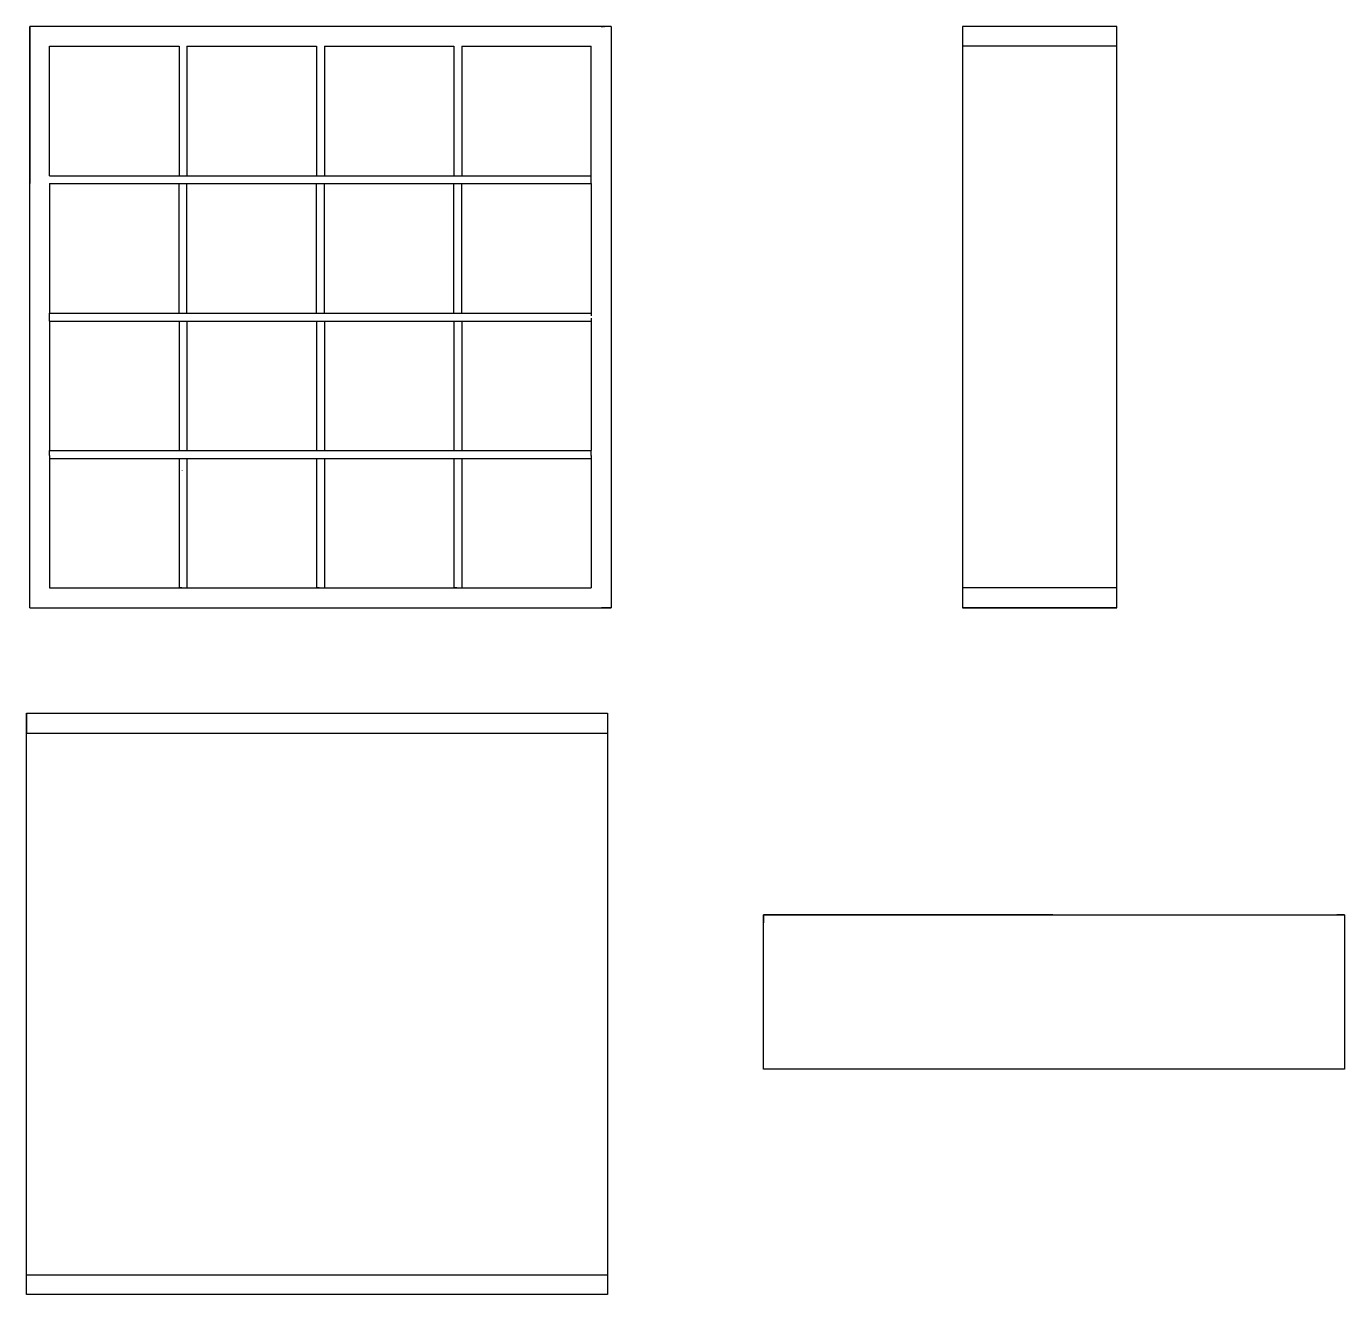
# Model space of a CAD drawing. Header units: millimetres. Extents: x 2154 to 3204, y 2415 to 3234.
# Drawn here: x 2870.3 to 3203.7, y 2869.9 to 3190.6 of the extents above; entities that cross this region are included whole.
import ezdxf

# ---------------------------------------------------------------- set-up
doc = ezdxf.new("R2010")
doc.units = ezdxf.units.MM
doc.linetypes.add('PHANTOM2', pattern=[1.25, 0.625, -0.125, 0.125, -0.125, 0.125, -0.125])
doc.layers.get('DEFPOINTS').update_dxf_attribs({"color": 210})
doc.layers.add('A-ANNO-DIMS', color=3, linetype='Continuous', lineweight=18)
doc.layers.add('giunzioni', color=3, linetype='Continuous')

msp = doc.modelspace()

# ---------------------------------------------------------------- linework, layer by layer
for p, q in [((3018.21, 3190.58), (2871.21, 3190.58)), ((2871.21, 3190.58), (2871.21, 3150.83)), ((2871.21, 3043.58), (2871.21, 3190.58)), ((3018.21, 3190.58), (3018.21, 3190.58)), ((3018.21, 3190.58), (3018.21, 3150.83)), ((3018.21, 3190.58), (3018.21, 3043.58)), ((3146.11, 3190.58), (3107.11, 3190.58)), ((3107.11, 3190.58), (3107.11, 3043.58)), ((3146.11, 3043.58), (3146.11, 3190.58)), ((2876.21, 3152.83), (2876.21, 3185.58)), ((2876.21, 3185.58), (2908.96, 3185.58)), ((2908.96, 3185.58), (2908.96, 3152.83)), ((2910.96, 3185.58), (2943.71, 3185.58)), ((2910.96, 3185.58), (2910.96, 3152.83)), ((2943.71, 3185.58), (2943.71, 3152.83)), ((2945.71, 3185.58), (2978.46, 3185.58)), ((2945.71, 3185.58), (2945.71, 3152.83)), ((2978.46, 3185.58), (2978.46, 3152.83)), ((2980.46, 3185.58), (2980.46, 3152.83)), ((2980.46, 3185.58), (3013.21, 3185.58)), ((3013.21, 3151.54), (3013.21, 3185.58)), ((3146.11, 3185.58), (3107.11, 3185.58)), ((2876.21, 3152.83), (2908.96, 3152.83)), ((2876.21, 3152.83), (3013.21, 3152.83)), ((2876.21, 3150.83), (2908.96, 3150.83)), ((2876.21, 3150.83), (2876.21, 3118.08)), ((2876.21, 3150.83), (3013.21, 3150.83)), ((2908.96, 3118.08), (2908.96, 3150.83)), ((2910.96, 3152.83), (2943.71, 3152.83)), ((2910.96, 3150.83), (2943.71, 3150.83)), ((2910.96, 3118.08), (2910.96, 3150.83)), ((2943.71, 3118.08), (2943.71, 3150.83)), ((2945.71, 3152.83), (2978.46, 3152.83)), ((2945.71, 3150.83), (2978.46, 3150.83)), ((2945.71, 3118.08), (2945.71, 3150.83)), ((2978.46, 3118.08), (2978.46, 3150.83)), ((2980.46, 3152.83), (3013.21, 3152.83)), ((2980.46, 3150.83), (3013.21, 3150.83)), ((2980.46, 3118.08), (2980.46, 3150.83)), ((3013.21, 3150.83), (3013.21, 3151.54)), ((3013.21, 3150.83), (3013.21, 3118.08)), ((2876.21, 3118.08), (2910.25, 3118.08)), ((2876.21, 3116.08), (2876.21, 3118.08)), ((2910.25, 3118.08), (2944.41, 3118.08)), ((2944.41, 3118.08), (2979.75, 3118.08)), ((2979.75, 3118.08), (3013.21, 3118.08)), ((3013.21, 3118.08), (3013.21, 3117.38)), ((2876.21, 3116.08), (2910.25, 3116.08)), ((2876.21, 3116.08), (2876.21, 3083.33)), ((2908.96, 3116.08), (2908.96, 3083.33)), ((2910.25, 3116.08), (2945, 3116.08)), ((2910.96, 3116.08), (2910.96, 3083.33)), ((2943.71, 3116.08), (2943.71, 3083.33)), ((2945, 3116.08), (2979.75, 3116.08)), ((2945.71, 3116.08), (2945.71, 3083.33)), ((2978.46, 3116.08), (2978.46, 3083.33)), ((2979.75, 3116.08), (3013.21, 3116.08)), ((2980.46, 3116.08), (2980.46, 3083.33)), ((3013.21, 3116.78), (3013.21, 3116.08)), ((3013.21, 3116.08), (3013.21, 3083.33)), ((2876.21, 3083.33), (2909.66, 3083.33)), ((2876.21, 3082.03), (2876.21, 3083.33)), ((2876.21, 3082.03), (2876.21, 3081.33)), ((2876.21, 3081.33), (2909.66, 3081.33)), ((2876.21, 3081.33), (2876.21, 3048.58)), ((2908.96, 3081.33), (2908.96, 3048.58)), ((2909.66, 3083.33), (2944.41, 3083.33)), ((2909.66, 3081.33), (2944.41, 3081.33)), ((2910.96, 3081.33), (2910.96, 3048.58)), ((2943.71, 3081.33), (2943.71, 3048.58)), ((2944.41, 3083.33), (2979.75, 3083.33)), ((2944.41, 3081.33), (2979.75, 3081.33)), ((2945.71, 3081.33), (2945.71, 3048.58)), ((2978.46, 3081.33), (2978.46, 3048.58)), ((2979.75, 3083.33), (3013.21, 3083.33)), ((2979.75, 3081.33), (3013.21, 3081.33)), ((2980.46, 3081.33), (2980.46, 3048.58)), ((3013.21, 3082.03), (3013.21, 3083.33)), ((3013.21, 3082.03), (3013.21, 3081.33)), ((3013.21, 3081.33), (3013.21, 3048.58)), ((2876.21, 3048.58), (3013.21, 3048.58)), ((2909.67, 3048.58), (2908.96, 3048.58)), ((2910.26, 3048.58), (2944.42, 3048.58)), ((2944.42, 3048.58), (2943.71, 3048.58)), ((2945.01, 3048.58), (2979.17, 3048.58)), ((2979.17, 3048.58), (2978.46, 3048.58)), ((3146.11, 3048.58), (3107.11, 3048.58)), ((2871.21, 3043.58), (3018.21, 3043.58)), ((3018.21, 3043.58), (3016.21, 3043.58)), ((3146.11, 3043.58), (3107.11, 3043.58)), ((3107.11, 3043.58), (3146.11, 3043.58)), ((3146.11, 3043.58), (3107.11, 3043.58)), ((2870.34, 3016.89), (2870.34, 3011.89)), ((2870.34, 3011.89), (3017.34, 3011.89)), ((3056.75, 2965.89), (3203.75, 2965.89)), ((3056.75, 2926.89), (3056.75, 2965.89)), ((3129.95, 2965.89), (3056.75, 2965.89)), ((3056.75, 2965.89), (3056.75, 2963.89)), ((3203.75, 2965.89), (3201.75, 2965.89)), ((3203.75, 2965.89), (3203.75, 2926.89)), ((3203.75, 2926.89), (3056.75, 2926.89)), ((2870.34, 2869.89), (2870.34, 2874.89)), ((2870.34, 2874.89), (3017.34, 2874.89))]:
    msp.add_line(p, q)
msp.add_lwpolyline([(2870.34, 3016.89), (3017.34, 3016.89), (3017.34, 2869.89), (2870.34, 2869.89), (2870.34, 3016.89)])
at = {"layer": 'A-ANNO-DIMS'}
for p, q in [((2909.72, 3078.31), (2909.72, 3078.33)), ((3056.75, 2965.89), (3056.75, 2963.89)), ((3056.75, 2965.89), (3094.5, 2965.89)), ((3056.75, 2965.89), (3095.5, 2965.89))]:
    msp.add_line(p, q, dxfattribs=at)
at = {"layer": 'DEFPOINTS', "linetype": 'PHANTOM2'}
msp.add_line((3015.7, 3043.58), (3016.72, 3043.58), dxfattribs=at)
at = {"layer": 'giunzioni', "linetype": 'PHANTOM2'}
for p, q in [((2873.71, 3190.58), (2872.71, 3190.58)), ((3015.71, 3190.58), (3016.71, 3190.58)), ((2872.71, 3043.58), (2873.71, 3043.58)), ((3016.71, 3043.58), (3015.71, 3043.58))]:
    msp.add_line(p, q, dxfattribs=at)
at = {"layer": 'giunzioni'}
msp.add_line((3016.11, 3190.58), (3016.21, 3190.58), dxfattribs=at)

doc.saveas('drawing.dxf')
